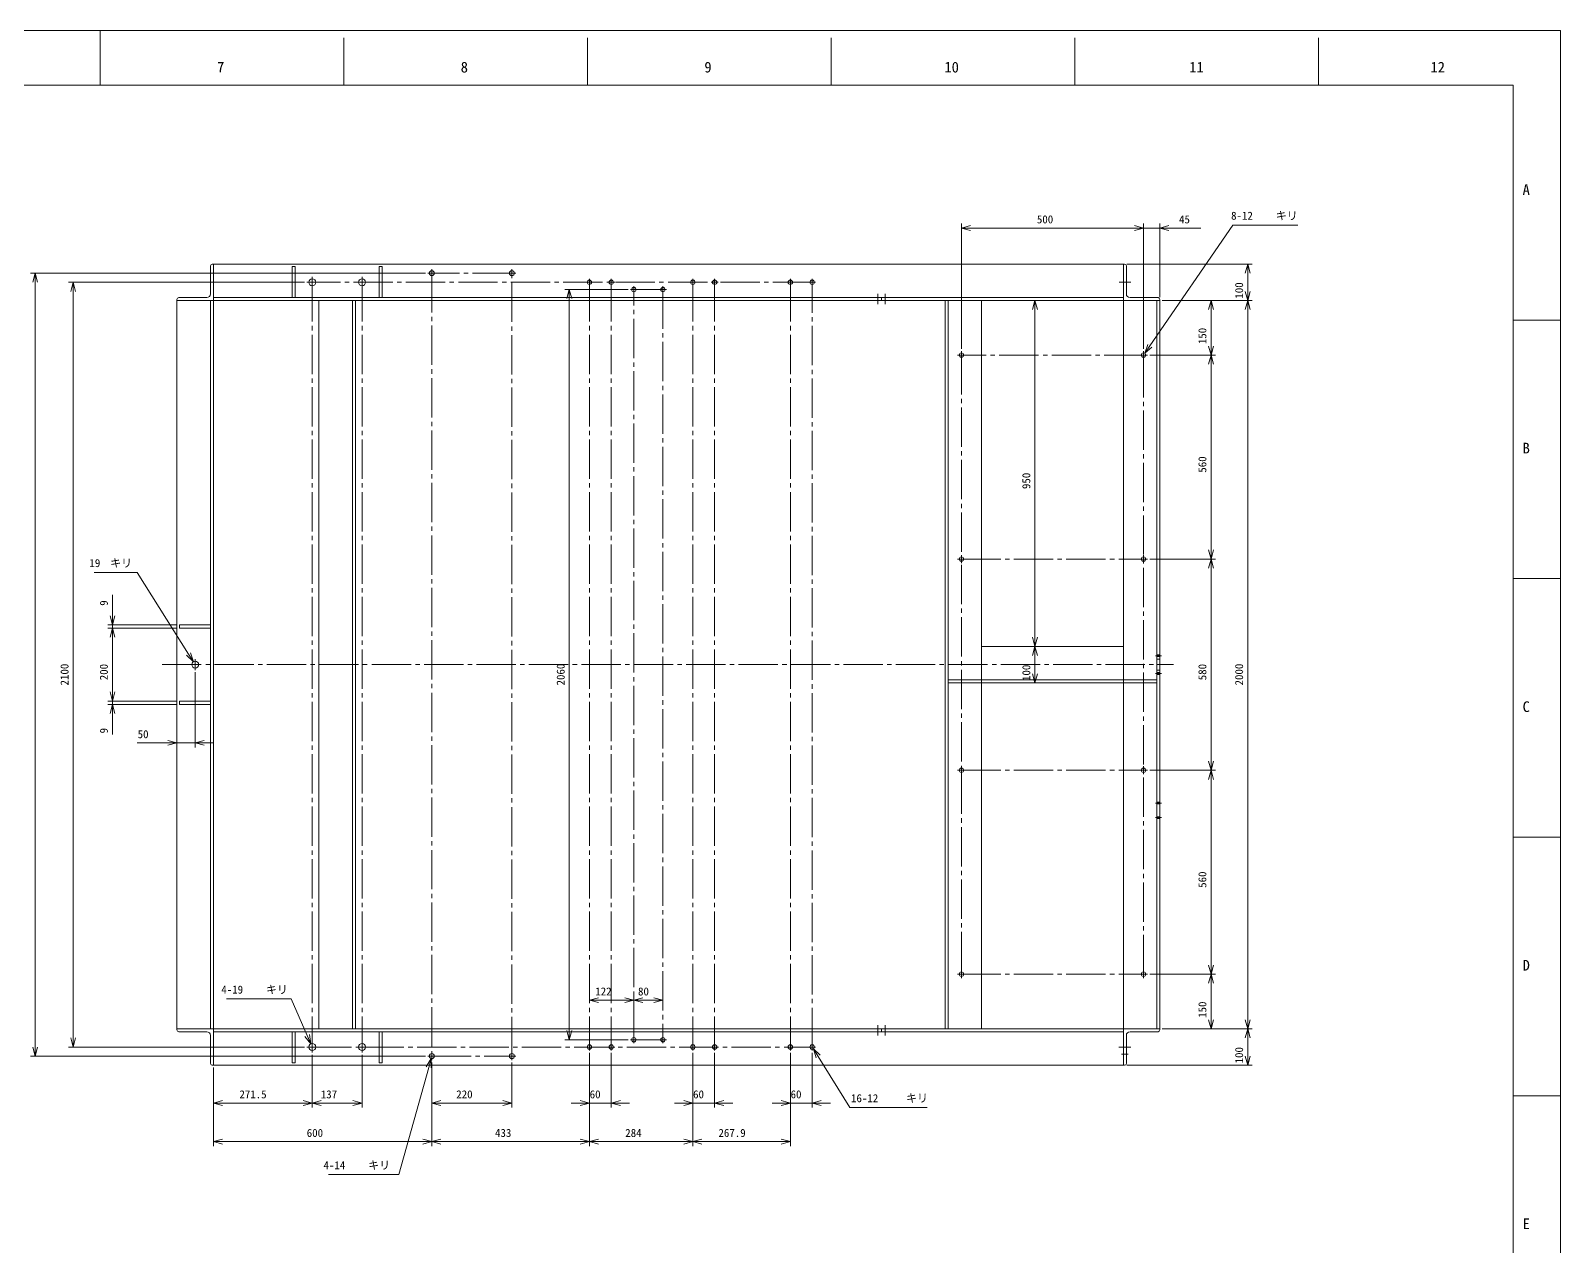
# Model space of a CAD drawing. Units: millimetres at full size. Extents: x -8517 to 8517, y -4135 to 2939.
# Drawn here: x -4437 to -235, y -400 to 2939 of the extents above; entities that cross this region are included whole.
import ezdxf
from ezdxf.enums import TextEntityAlignment as Align

# ---------------------------------------------------------------- set-up
doc = ezdxf.new("R2010")
doc.units = ezdxf.units.MM
doc.header["$LTSCALE"] = 12
doc.linetypes.add('CHAIN2', pattern=[12, 9, -1, 1, -1])
for name, color, linetype, lineweight in [('0-0_90_FRAME', 2, 'Continuous', 9), ('0-1_91_BLANK', 6, 'Continuous', 9), ('0-2_08_DIM', 3, 'Continuous', 9), ('0-3_0', 134, 'Continuous', 9), ('0-4_05_CENTER', 2, 'CHAIN2', 9), ('0-5_04_HIDDEN', 7, 'Continuous', 9), ('0-6_10_DRAFT', 1, 'Continuous', 9)]:
    doc.layers.add(name, color=color, linetype=linetype, lineweight=lineweight)
doc.styles.add('ＭＳ ゴシック', font='')
doc.styles.add('ＭＳ Ｐゴシック', font='')
doc.styles.get('ＭＳ ゴシック').set_extended_font_data('MS Gothic')
doc.styles.get('ＭＳ Ｐゴシック').set_extended_font_data('MS PGothic')

# ---------------------------------------------------------------- blocks, each defined once
blk = doc.blocks.new('A$C448B04A9_1')
at = {"layer": '0-3_0'}
for p, q in [((3, 100), (0, 100)), ((0, 0), (0, 100)), ((8, 18), (8, 95)), ((0, 0), (100, 0)), ((95, 8), (18, 8)), ((100, 3), (100, 0))]:
    blk.add_line(p, q, dxfattribs=at)
for centre, radius, start, end in [((3, 95), 5, 0, 90), ((18, 18), 10, 180, 270), ((95, 3), 5, 0, 90)]:
    blk.add_arc(centre, radius, start, end, dxfattribs=at)
blk = doc.blocks.new('_Open30')
at = {"layer": '0-2_08_DIM'}
blk.add_line((0, 0), (-1, 0), dxfattribs=at)
blk.add_lwpolyline([(-1, 0.2679), (0, 0), (-1, -0.2679)], dxfattribs=at)

msp = doc.modelspace()

# ---------------------------------------------------------------- linework, layer by layer
at = {"layer": '0-0_90_FRAME', "color": 6}
for p, q in [((-4246.53, 2938.6), (-4246.53, 2788.98)), ((-234.95, 13.71), (-364.57, 13.71))]:
    msp.add_line(p, q, dxfattribs=at)
at = {"layer": '0-0_90_FRAME'}
for p, q in [((-3577.2, 2788.98), (-3577.2, 2918.6)), ((-2907.87, 2788.98), (-2907.87, 2918.6)), ((-2238.53, 2788.98), (-2238.53, 2918.6)), ((-1569.2, 2788.98), (-1569.2, 2918.6)), ((-899.87, 2788.98), (-899.87, 2918.6)), ((-234.95, 2143.62), (-364.57, 2143.62)), ((-234.95, 1433.65), (-364.57, 1433.65)), ((-234.95, 723.68), (-364.57, 723.68))]:
    msp.add_line(p, q, dxfattribs=at)
at = {"layer": '0-0_90_FRAME', "color": 6}
msp.add_lwpolyline([(-8128.5, -2761.56), (-364.57, -2761.56), (-364.57, 2788.98), (-8128.5, 2788.98)], close=True, dxfattribs=at)
at = {"layer": '0-1_91_BLANK'}
msp.add_lwpolyline([(-8516.96, -2890.6), (-234.95, -2890.6), (-234.95, 2938.6), (-8516.96, 2938.6)], close=True, dxfattribs=at)
at = {"layer": '0-2_08_DIM'}
for p, q in [((-1880.24, 2064.72), (-1880.24, 2408.96)), ((-1405.24, 2396.46), (-1855.24, 2396.46)), ((-1405.24, 2396.46), (-1430.24, 2396.46)), ((-1380.24, 2064.72), (-1380.24, 2408.96)), ((-1380.24, 2064.72), (-1380.24, 2408.96)), ((-1380.24, 2396.46), (-1335.24, 2396.46)), ((-1335.24, 2206.77), (-1335.24, 2408.96)), ((-1310.24, 2396.46), (-1222.74, 2396.46)), ((-3352.67, 2272.52), (-4437.38, 2272.52)), ((-1425.99, 2297.52), (-1081.3, 2297.52)), ((-1093.8, 2222.52), (-1093.8, 2272.52)), ((-4424.88, 2247.52), (-4424.88, 147.52)), ((-3684.8, 2247.52), (-4332.88, 2247.52)), ((-2795.83, 2227.52), (-2969.96, 2227.52)), ((-4320.38, 172.52), (-4320.38, 2222.52)), ((-2957.46, 192.52), (-2957.46, 2202.52)), ((-1328.99, 2197.52), (-1182.19, 2197.52)), ((-1328.99, 2197.52), (-1081.3, 2197.52)), ((-1328.99, 2197.52), (-1081.3, 2197.52)), ((-1194.69, 2072.52), (-1194.69, 2172.52)), ((-1093.8, 2172.52), (-1093.8, 222.52)), ((-1363.03, 2047.52), (-1182.19, 2047.52)), ((-4212.38, 1331.52), (-4212.38, 1389.02)), ((-4034.48, 1306.52), (-4224.88, 1306.52)), ((-4212.38, 1297.52), (-4212.38, 1306.52)), ((-4034.48, 1297.52), (-4224.88, 1297.52)), ((-4034.48, 1297.52), (-4224.88, 1297.52)), ((-4212.38, 1272.52), (-4212.38, 1122.52)), ((-4212.38, 1272.52), (-4212.38, 1247.52)), ((-1657.99, 1247.52), (-1690.87, 1247.52)), ((-1678.37, 1222.52), (-1678.37, 1172.52)), ((-4212.38, 1122.52), (-4212.38, 1147.52)), ((-4035.23, 1176.45), (-4035.23, 970.15)), ((-3985.23, 1176.45), (-3985.23, 970.15)), ((-1657.99, 1147.52), (-1690.87, 1147.52)), ((-4034.48, 1097.52), (-4224.88, 1097.52)), ((-4034.48, 1097.52), (-4224.88, 1097.52)), ((-4212.38, 1097.52), (-4212.38, 1088.52)), ((-4034.48, 1088.52), (-4224.88, 1088.52)), ((-4212.38, 1063.52), (-4212.38, 1006.02)), ((-4060.23, 982.65), (-4144.19, 982.65)), ((-3985.23, 982.65), (-4035.23, 982.65)), ((-3960.23, 982.65), (-3935.23, 982.65)), ((-2902.24, 271.98), (-2902.24, 288.76)), ((-2877.24, 276.26), (-2805.24, 276.26)), ((-2780.24, 272.9), (-2780.24, 288.76)), ((-2780.24, 272.83), (-2780.24, 288.76)), ((-2755.24, 276.26), (-2725.24, 276.26)), ((-2700.24, 271.57), (-2700.24, 288.76)), ((-1328.99, 197.52), (-1081.3, 197.52)), ((-1328.99, 197.52), (-1081.3, 197.52)), ((-1093.8, 122.52), (-1093.8, 172.52)), ((-3684.8, 147.52), (-4332.88, 147.52)), ((-3663.74, 126.46), (-3663.74, -18.75)), ((-3663.74, 126.46), (-3663.74, -18.75)), ((-3526.74, 126.46), (-3526.74, -18.75)), ((-2795.83, 167.52), (-2969.96, 167.52)), ((-2902.24, 131.93), (-2902.24, -124.76)), ((-2902.24, 131.93), (-2902.24, -124.76)), ((-2902.24, 131.93), (-2902.24, -18.75)), ((-2842.24, 131.93), (-2842.24, -18.75)), ((-2618.24, 131.93), (-2618.24, -124.76)), ((-2618.24, 131.93), (-2618.24, -18.75)), ((-2558.24, 131.93), (-2558.24, -18.75)), ((-2350.34, 131.93), (-2350.34, -18.75)), ((-2290.34, 131.93), (-2290.34, -18.75)), ((-3352.67, 122.52), (-4437.38, 122.52)), ((-3935.23, 91.27), (-3935.23, -18.75)), ((-3935.23, 91.27), (-3935.23, -124.76)), ((-3335.24, 105.08), (-3335.24, -124.76)), ((-3335.24, 105.08), (-3335.24, -18.75)), ((-3335.24, 105.08), (-3335.24, -124.76)), ((-3115.24, 105.08), (-3115.24, -18.75)), ((-1425.99, 97.52), (-1081.3, 97.52)), ((-3688.74, -6.25), (-3910.23, -6.25)), ((-3638.74, -6.25), (-3551.74, -6.25)), ((-3310.24, -6.25), (-3140.24, -6.25)), ((-2927.24, -6.25), (-2952.24, -6.25)), ((-2902.24, -6.25), (-2842.24, -6.25)), ((-2817.24, -6.25), (-2792.24, -6.25)), ((-2643.24, -6.25), (-2668.24, -6.25)), ((-2618.24, -6.25), (-2558.24, -6.25)), ((-2533.24, -6.25), (-2508.24, -6.25)), ((-2375.34, -6.25), (-2400.34, -6.25)), ((-2350.34, -6.25), (-2290.34, -6.25)), ((-2265.34, -6.25), (-2240.34, -6.25)), ((-3910.23, -112.26), (-3360.24, -112.26)), ((-3310.24, -112.26), (-2927.24, -112.26)), ((-2877.24, -112.26), (-2643.24, -112.26))]:
    msp.add_line(p, q, dxfattribs=at)
at = {"layer": '0-2_08_DIM', "color": 4}
for p, q in [((-1657.99, 2197.52), (-1690.87, 2197.52)), ((-1678.37, 1272.52), (-1678.37, 2172.52)), ((-1363.03, 2047.52), (-1182.19, 2047.52)), ((-1194.69, 2022.52), (-1194.69, 1512.52)), ((-1363.03, 1487.52), (-1182.19, 1487.52)), ((-1363.03, 1487.52), (-1182.19, 1487.52)), ((-1194.69, 932.52), (-1194.69, 1462.52)), ((-1657.99, 1247.52), (-1690.87, 1247.52)), ((-1363.03, 907.52), (-1182.19, 907.52)), ((-1363.03, 907.52), (-1182.19, 907.52)), ((-1194.69, 882.52), (-1194.69, 372.52)), ((-1363.03, 347.52), (-1182.19, 347.52)), ((-1363.03, 347.52), (-1182.19, 347.52)), ((-1194.69, 322.52), (-1194.69, 222.52)), ((-1328.99, 197.52), (-1182.19, 197.52)), ((-2618.24, 131.93), (-2618.24, -124.76)), ((-2350.34, 131.93), (-2350.34, -124.76)), ((-2593.24, -112.26), (-2375.34, -112.26))]:
    msp.add_line(p, q, dxfattribs=at)
msp.add_lwpolyline([(-956.64, 2404.76), (-1134.39, 2404.76), (-1362.66, 2073.05)], dxfattribs=at)
at = {"layer": '0-2_08_DIM'}
for points in [[(-4262.69, 1450.92), (-4144.93, 1450.92), (-4003.63, 1226.71)], [(-3899.58, 279.63), (-3721.83, 279.63), (-3677.62, 179.1)], [(-3618.84, -202.73), (-3426.09, -202.73), (-3343.84, 91.7)], [(-1974.23, -18.58), (-2187.09, -18.58), (-2273.97, 121.19)]]:
    msp.add_lwpolyline(points, dxfattribs=at)
at = {"layer": '0-3_0'}
for p, q in [((-3943.23, 197.52), (-3943.23, 2197.52)), ((-3935.23, 2205.52), (-1435.24, 2205.52)), ((-1825.24, 1247.52), (-1435.24, 1247.52)), ((-1825.24, 1147.52), (-1435.24, 1147.52)), ((-3935.23, 189.52), (-1435.24, 189.52))]:
    msp.add_line(p, q, dxfattribs=at)
for points in [[(-3935.23, 2297.52), (-1435.24, 2297.52), (-1435.24, 2197.52), (-3935.23, 2197.52)], [(-3719.24, 2205.52), (-3710.24, 2205.52), (-3710.24, 2290.52), (-3719.24, 2290.52)], [(-3471.24, 2205.52), (-3480.24, 2205.52), (-3480.24, 2290.52), (-3471.24, 2290.52)], [(-3935.23, 2197.52), (-4035.23, 2197.52), (-4035.23, 197.52), (-3935.23, 197.52)], [(-3545.24, 2197.52), (-3645.24, 2197.52), (-3645.24, 197.52), (-3545.24, 197.52)], [(-1925.24, 2197.52), (-1825.24, 2197.52), (-1825.24, 197.52), (-1925.24, 197.52)], [(-1335.24, 2197.52), (-1435.24, 2197.52), (-1435.24, 197.52), (-1335.24, 197.52)], [(-3943.23, 1306.52), (-4028.23, 1306.52), (-4028.23, 1297.52), (-3943.23, 1297.52)], [(-3943.23, 1088.52), (-4028.23, 1088.52), (-4028.23, 1097.52), (-3943.23, 1097.52)], [(-3935.23, 97.52), (-1435.24, 97.52), (-1435.24, 197.52), (-3935.23, 197.52)], [(-3719.24, 189.52), (-3710.24, 189.52), (-3710.24, 104.52), (-3719.24, 104.52)], [(-3471.24, 189.52), (-3480.24, 189.52), (-3480.24, 104.52), (-3471.24, 104.52)]]:
    msp.add_lwpolyline(points, close=True, dxfattribs=at)
for centre, radius in [((-3335.24, 2272.52), 7), ((-3115.24, 2272.52), 7), ((-3663.74, 2247.52), 9.5), ((-3526.74, 2247.52), 9.5), ((-2902.24, 2247.52), 6), ((-2842.24, 2247.52), 6), ((-2780.24, 2227.52), 6), ((-2700.24, 2227.52), 6), ((-2618.24, 2247.52), 6), ((-2558.24, 2247.52), 6), ((-2350.34, 2247.52), 6), ((-2290.34, 2247.52), 6), ((-1880.24, 2047.52), 6), ((-1380.24, 2047.52), 6), ((-1880.24, 1487.52), 6), ((-1380.24, 1487.52), 6), ((-3985.23, 1197.52), 9.5), ((-1880.24, 907.52), 6), ((-1380.24, 907.52), 6), ((-1880.24, 347.52), 6), ((-1380.24, 347.52), 6), ((-2780.24, 167.52), 6), ((-2700.24, 167.52), 6), ((-3663.74, 147.52), 9.5), ((-3526.74, 147.52), 9.5), ((-3335.24, 122.52), 7), ((-3115.24, 122.52), 7), ((-2902.24, 147.52), 6), ((-2842.24, 147.52), 6), ((-2618.24, 147.52), 6), ((-2558.24, 147.52), 6), ((-2350.34, 147.52), 6), ((-2290.34, 147.52), 6)]:
    msp.add_circle(centre, radius, dxfattribs=at)
at = {"layer": '0-4_05_CENTER'}
for p, q in [((-3324.05, 2272.52), (-3346.42, 2272.52)), ((-3335.24, 2283.7), (-3335.24, 2261.33)), ((-3104.05, 2272.52), (-3126.42, 2272.52)), ((-3115.24, 2283.7), (-3115.24, 2261.33)), ((-3648.92, 2247.52), (-3678.55, 2247.52)), ((-3663.74, 2262.33), (-3663.74, 2232.7)), ((-3511.92, 2247.52), (-3541.55, 2247.52)), ((-3526.74, 2262.33), (-3526.74, 2232.7)), ((-3526.74, 2247.52), (-3526.74, 147.52)), ((-2892.89, 2247.52), (-2911.58, 2247.52)), ((-2902.24, 2256.86), (-2902.24, 2238.18)), ((-2902.24, 2247.52), (-2902.24, 147.52)), ((-2832.89, 2247.52), (-2851.58, 2247.52)), ((-2842.24, 2256.86), (-2842.24, 2238.18)), ((-2842.24, 2247.52), (-2842.24, 147.52)), ((-2770.89, 2227.52), (-2789.58, 2227.52)), ((-2780.24, 2236.86), (-2780.24, 2218.18)), ((-2690.89, 2227.52), (-2709.58, 2227.52)), ((-2700.24, 2236.86), (-2700.24, 2218.18)), ((-2608.89, 2247.52), (-2627.58, 2247.52)), ((-2618.24, 2256.86), (-2618.24, 2238.18)), ((-2618.24, 2247.52), (-2618.24, 147.52)), ((-2548.89, 2247.52), (-2567.58, 2247.52)), ((-2558.24, 2256.86), (-2558.24, 2238.18)), ((-2558.24, 2247.52), (-2558.24, 147.52)), ((-2340.99, 2247.52), (-2359.68, 2247.52)), ((-2350.34, 2256.86), (-2350.34, 2238.18)), ((-2350.34, 2247.52), (-2350.34, 147.52)), ((-2280.99, 2247.52), (-2299.68, 2247.52)), ((-2290.34, 2256.86), (-2290.34, 2238.18)), ((-1414.79, 2247.52), (-1447.34, 2247.52)), ((-2110.24, 2215.63), (-2110.24, 2187.42)), ((-2090.24, 2215.63), (-2090.24, 2187.42)), ((-1869.28, 2047.52), (-1891.19, 2047.52)), ((-1880.24, 2058.47), (-1880.24, 2036.57)), ((-1369.28, 2047.52), (-1391.19, 2047.52)), ((-1380.24, 2058.47), (-1380.24, 2036.57)), ((-1869.28, 1487.52), (-1891.19, 1487.52)), ((-1880.24, 1498.47), (-1880.24, 1476.57)), ((-1880.24, 1487.52), (-1380.24, 1487.52)), ((-1369.28, 1487.52), (-1391.19, 1487.52)), ((-1380.24, 1498.47), (-1380.24, 1476.57)), ((-1331.16, 1222.02), (-1347.2, 1222.02)), ((-4076.37, 1197.52), (-1298.08, 1197.52)), ((-3970.42, 1197.52), (-4000.05, 1197.52)), ((-3985.23, 1182.7), (-3985.23, 1212.33)), ((-1331.16, 1173.02), (-1347.2, 1173.02)), ((-1869.28, 907.52), (-1891.19, 907.52)), ((-1880.24, 896.57), (-1880.24, 918.47)), ((-1880.24, 907.52), (-1380.24, 907.52)), ((-1369.28, 907.52), (-1391.19, 907.52)), ((-1380.24, 896.57), (-1380.24, 918.47)), ((-1331.16, 817.52), (-1347.2, 817.52)), ((-1331.16, 777.52), (-1347.2, 777.52)), ((-1869.28, 347.52), (-1891.19, 347.52)), ((-1880.24, 336.57), (-1880.24, 358.47)), ((-1369.28, 347.52), (-1391.19, 347.52)), ((-1380.24, 336.57), (-1380.24, 358.47)), ((-2780.24, 158.18), (-2780.24, 176.86)), ((-2700.24, 158.18), (-2700.24, 176.86)), ((-2110.24, 179.41), (-2110.24, 207.62)), ((-2090.24, 179.41), (-2090.24, 207.62)), ((-3648.92, 147.52), (-3678.55, 147.52)), ((-3663.74, 132.71), (-3663.74, 162.33)), ((-3511.92, 147.52), (-3541.55, 147.52)), ((-3526.74, 132.71), (-3526.74, 162.33)), ((-3335.24, 111.33), (-3335.24, 133.7)), ((-3115.24, 111.33), (-3115.24, 133.7)), ((-2892.89, 147.52), (-2911.58, 147.52)), ((-2902.24, 138.18), (-2902.24, 156.86)), ((-2832.89, 147.52), (-2851.58, 147.52)), ((-2842.24, 138.18), (-2842.24, 156.86)), ((-2770.89, 167.52), (-2789.58, 167.52)), ((-2690.89, 167.52), (-2709.58, 167.52)), ((-2608.89, 147.52), (-2627.58, 147.52)), ((-2618.24, 138.18), (-2618.24, 156.86)), ((-2548.89, 147.52), (-2567.58, 147.52)), ((-2558.24, 138.18), (-2558.24, 156.86)), ((-2340.99, 147.52), (-2359.68, 147.52)), ((-2350.34, 138.18), (-2350.34, 156.86)), ((-2280.99, 147.52), (-2299.68, 147.52)), ((-2290.34, 138.18), (-2290.34, 156.86)), ((-1415.12, 147.52), (-1447.67, 147.52)), ((-1440.89, 127.52), (-1421.89, 127.52)), ((-3324.05, 122.52), (-3346.42, 122.52)), ((-3104.05, 122.52), (-3126.42, 122.52))]:
    msp.add_line(p, q, dxfattribs=at)
for points in [[(-3335.24, 122.52), (-3115.24, 122.52), (-3115.24, 2272.52), (-3335.24, 2272.52)], [(-3663.74, 147.52), (-2290.34, 147.52), (-2290.34, 2247.52), (-3663.74, 2247.52)], [(-2780.24, 2227.52), (-2700.24, 2227.52), (-2700.24, 167.52), (-2780.24, 167.52)], [(-1880.24, 347.52), (-1380.24, 347.52), (-1380.24, 2047.52), (-1880.24, 2047.52)]]:
    msp.add_lwpolyline(points, close=True, dxfattribs=at)
at = {"layer": '0-5_04_HIDDEN'}
for p, q in [((-3553.24, 197.52), (-3553.24, 2197.52)), ((-1917.24, 197.52), (-1917.24, 2197.52)), ((-1343.24, 197.52), (-1343.24, 2197.52)), ((-1335.24, 1224.52), (-1343.24, 1224.52)), ((-1335.24, 1224.02), (-1343.24, 1224.02)), ((-1335.24, 1220.02), (-1343.24, 1220.02)), ((-1335.24, 1219.52), (-1343.24, 1219.52)), ((-1335.24, 1212.52), (-1343.24, 1212.52)), ((-1335.24, 1182.52), (-1343.24, 1182.52)), ((-1917.24, 1155.52), (-1343.24, 1155.52)), ((-1825.24, 1147.52), (-1917.24, 1147.52)), ((-1435.24, 1147.52), (-1343.24, 1147.52)), ((-1335.24, 1175.52), (-1343.24, 1175.52)), ((-1335.24, 1175.02), (-1343.24, 1175.02)), ((-1335.24, 1171.02), (-1343.24, 1171.02)), ((-1335.24, 1170.52), (-1343.24, 1170.52)), ((-1335.24, 820.02), (-1343.24, 820.02)), ((-1335.24, 819.52), (-1343.24, 819.52)), ((-1335.24, 815.52), (-1343.24, 815.52)), ((-1335.24, 815.02), (-1343.24, 815.02)), ((-1335.24, 780.02), (-1343.24, 780.02)), ((-1335.24, 779.52), (-1343.24, 779.52)), ((-1335.24, 775.52), (-1343.24, 775.52)), ((-1335.24, 775.02), (-1343.24, 775.02))]:
    msp.add_line(p, q, dxfattribs=at)
at = {"layer": '0-6_10_DRAFT'}
for p, q in [((-2100.24, 2205.52), (-2100.24, 2197.52)), ((-1335.24, 1197.52), (-1343.24, 1197.52)), ((-2100.24, 189.52), (-2100.24, 197.52))]:
    msp.add_line(p, q, dxfattribs=at)

# ---------------------------------------------------------------- block references
at = {"layer": '0-2_08_DIM', "xscale": 25, "yscale": 25}
for p, rotation in [((-1880.24, 2396.46), 180), ((-1335.24, 2396.46), 180), ((-4424.88, 2272.52), 90), ((-1093.8, 2297.52), 90), ((-4320.38, 2247.52), 90), ((-2957.46, 2227.52), 90), ((-1678.37, 2197.52), 90), ((-1194.69, 2197.52), 90), ((-1093.8, 2197.52), 270), ((-1093.8, 2197.52), 90), ((-1376.83, 2052.46), 235.46487), ((-1194.69, 2047.52), 270), ((-1194.69, 2047.52), 90), ((-1194.69, 1487.52), 270), ((-1194.69, 1487.52), 90), ((-4212.38, 1306.52), 270), ((-4212.38, 1297.52), 90), ((-4212.38, 1297.52), 90), ((-1678.37, 1247.52), 270), ((-3990.3, 1205.55), 302.21909), ((-1678.37, 1247.52), 90), ((-1678.37, 1147.52), 270), ((-4212.38, 1097.52), 270), ((-4212.38, 1097.52), 270), ((-4212.38, 1088.52), 90), ((-3985.23, 982.65), 180), ((-1194.69, 907.52), 270), ((-1194.69, 907.52), 90), ((-1194.69, 347.52), 270), ((-1194.69, 347.52), 90), ((-2902.24, 276.26), 180), ((-2780.24, 276.26), 180), ((-1194.69, 197.52), 270), ((-1093.8, 197.52), 270), ((-4320.38, 147.52), 270), ((-3667.56, 156.21), 293.73488), ((-2957.46, 167.52), 270), ((-1093.8, 197.52), 90), ((-4424.88, 122.52), 270), ((-2287.17, 142.42), 121.86665), ((-3337.12, 115.78), 74.39204), ((-1093.8, 97.52), 270), ((-3935.23, -6.25), 180), ((-3663.74, -6.25), 180), ((-3335.24, -6.25), 180), ((-2842.24, -6.25), 180), ((-2558.24, -6.25), 180), ((-2290.34, -6.25), 180), ((-3935.23, -112.26), 180), ((-3335.24, -112.26), 180), ((-2902.24, -112.26), 180), ((-2618.24, -112.26), 180)]:
    msp.add_blockref('_Open30', p, dxfattribs=dict(at, rotation=rotation))
for p in [(-1380.24, 2396.46), (-1380.24, 2396.46), (-4035.23, 982.65), (-2780.24, 276.26), (-2700.24, 276.26), (-3663.74, -6.25), (-3526.74, -6.25), (-3115.24, -6.25), (-2902.24, -6.25), (-2618.24, -6.25), (-2350.34, -6.25), (-3335.24, -112.26), (-2902.24, -112.26), (-2618.24, -112.26), (-2350.34, -112.26)]:
    msp.add_blockref('_Open30', p, dxfattribs=at)
at = {"layer": '0-3_0', "xscale": -1}
msp.add_blockref('A$C448B04A9_1', (-3935.23, 2197.52), dxfattribs=at)
at = {"layer": '0-3_0'}
msp.add_blockref('A$C448B04A9_1', (-1435.24, 2197.52), dxfattribs=at)
at = {"layer": '0-3_0', "rotation": 180}
msp.add_blockref('A$C448B04A9_1', (-3935.23, 197.52), dxfattribs=at)
at = {"layer": '0-3_0', "xscale": -1, "rotation": 180}
msp.add_blockref('A$C448B04A9_1', (-1435.24, 197.52), dxfattribs=at)

# ---------------------------------------------------------------- texts
at = {"layer": '0-0_90_FRAME', "color": 134, "style": 'ＭＳ ゴシック'}
for s, p in [('7', (-3925.2, 2814.79)), ('8', (-3255.87, 2814.79)), ('9', (-2586.53, 2814.79)), ('10', (-1927.2, 2814.79)), ('11', (-1254.53, 2814.79)), ('12', (-591.87, 2814.79)), ('A', (-338.8, 2478.61)), ('B', (-338.8, 1768.64)), ('C', (-338.8, 1058.67)), ('D', (-338.8, 348.69)), ('E', (-338.8, -361.28))]:
    msp.add_text(s, height=29.33, dxfattribs=at).set_placement(p, align=Align.BOTTOM_LEFT)
at = {"layer": '0-2_08_DIM', "color": 4}
for s, style, p in [('8-12', 'ＭＳ ゴシック', (-1139.55, 2412.72)), ('キリ', 'ＭＳ Ｐゴシック', (-1016.7, 2412.72)), ('267.9', 'ＭＳ ゴシック', (-2547.86, -106.01))]:
    msp.add_text(s, height=21.99, dxfattribs=dict(at, style=style)).set_placement(p, align=Align.BOTTOM_LEFT)
at = {"layer": '0-2_08_DIM'}
for s, style, p in [('500', 'ＭＳ ゴシック', (-1673.09, 2402.73)), ('45', 'ＭＳ ゴシック', (-1282.56, 2402.73)), ('19', 'ＭＳ ゴシック', (-4275.88, 1458.88)), ('キリ', 'ＭＳ Ｐゴシック', (-4218.74, 1458.88)), ('50', 'ＭＳ ゴシック', (-4143.29, 988.92)), ('4-19', 'ＭＳ ゴシック', (-3913.49, 287.59)), ('キリ', 'ＭＳ Ｐゴシック', (-3790.63, 287.59)), ('122', 'ＭＳ ゴシック', (-2886.24, 282.51)), ('80', 'ＭＳ ゴシック', (-2768.81, 282.51)), ('271.5', 'ＭＳ ゴシック', (-3863.77, 0.02)), ('137', 'ＭＳ ゴシック', (-3640.24, 0)), ('220', 'ＭＳ ゴシック', (-3268.09, 0)), ('60', 'ＭＳ ゴシック', (-2901.52, 0)), ('60', 'ＭＳ ゴシック', (-2617.52, 0)), ('60', 'ＭＳ ゴシック', (-2349.62, 0)), ('16-12', 'ＭＳ ゴシック', (-2183.68, -10.62)), ('キリ', 'ＭＳ Ｐゴシック', (-2032.25, -10.62)), ('600', 'ＭＳ ゴシック', (-3678.81, -106.01)), ('433', 'ＭＳ ゴシック', (-3161.59, -106.01)), ('284', 'ＭＳ ゴシック', (-2803.81, -106.01)), ('4-14', 'ＭＳ ゴシック', (-3632.76, -194.77)), ('キリ', 'ＭＳ Ｐゴシック', (-3509.9, -194.77))]:
    msp.add_text(s, height=21.99, dxfattribs=dict(at, style=style)).set_placement(p, align=Align.BOTTOM_LEFT)
at = {"layer": '0-2_08_DIM', "style": 'ＭＳ ゴシック'}
for s, p in [('100', (-1100.05, 2202.52)), ('150', (-1200.96, 2077.52)), ('9', (-4218.63, 1359.2)), ('2100', (-4326.63, 1140.37)), ('200', (-4218.63, 1154.66)), ('2060', (-2963.71, 1140.37)), ('100', (-1684.62, 1152.52)), ('2000', (-1100.05, 1140.37)), ('9', (-4218.63, 1008.7)), ('100', (-1100.05, 102.52))]:
    msp.add_text(s, height=21.99, rotation=90, dxfattribs=at).set_placement(p, align=Align.BOTTOM_LEFT)
at = {"layer": '0-2_08_DIM', "color": 4, "style": 'ＭＳ ゴシック'}
for s, p in [('560', (-1200.96, 1724.66)), ('950', (-1684.64, 1679.66)), ('580', (-1200.96, 1154.66)), ('560', (-1200.96, 584.66)), ('150', (-1200.96, 227.52))]:
    msp.add_text(s, height=21.99, rotation=90, dxfattribs=at).set_placement(p, align=Align.BOTTOM_LEFT)

doc.saveas('drawing.dxf')
